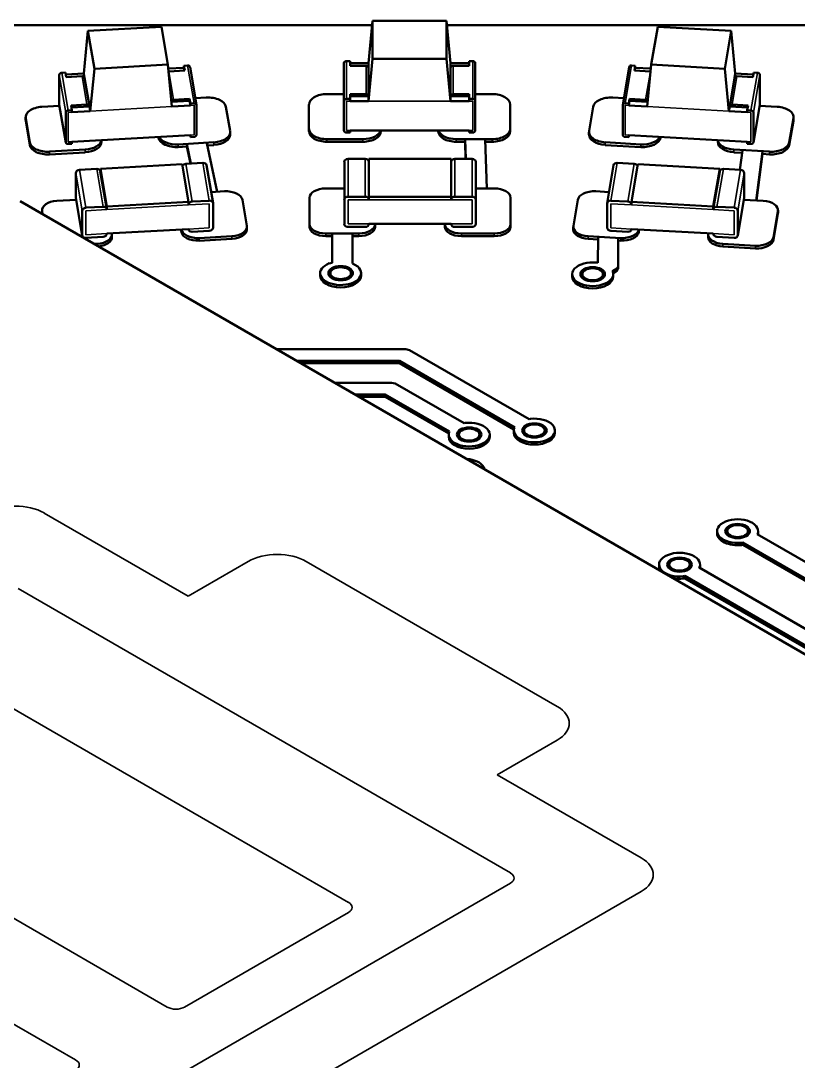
# Model space of a CAD drawing. Header units: inches. Extents: x 9.1 to 24.9, y 4.9 to 17.
# Drawn here: x 16.383 to 17.501, y 12.745 to 14.241 of the extents above; entities that cross this region are included whole.
import ezdxf

# ---------------------------------------------------------------- set-up
doc = ezdxf.new("R2010")
doc.units = ezdxf.units.IN
doc.header["$MEASUREMENT"] = 0
doc.layers.add('Visible (ANSI)', color=7, linetype='Continuous', lineweight=50)
doc.layers.add('Visible Narrow (ANSI)', color=7, linetype='Continuous', lineweight=35)

msp = doc.modelspace()

# ---------------------------------------------------------------- linework, layer by layer
at = {"layer": 'Visible (ANSI)'}
for p, q in [((16.8828, 14.1799), (16.8887, 14.2407)), ((16.8887, 14.2407), (16.8887, 14.1861)), ((16.8887, 14.2407), (16.995, 14.2407)), ((16.995, 14.2407), (16.995, 14.1861)), ((16.995, 14.2407), (17.0009, 14.1799)), ((15.1343, 14.2346), (16.8881, 14.2346)), ((16.4732, 14.165), (16.4791, 14.2261)), ((16.4791, 14.2261), (16.5849, 14.2321)), ((16.4791, 14.2261), (16.4884, 14.1718)), ((16.5849, 14.2321), (16.5942, 14.1778)), ((16.9956, 14.2346), (18.7502, 14.2346)), ((17.2988, 14.2321), (17.2895, 14.1778)), ((17.2988, 14.2321), (17.4045, 14.2261)), ((17.4045, 14.2261), (17.3953, 14.1718)), ((17.4045, 14.2261), (17.4104, 14.165)), ((16.8473, 14.1254), (16.8473, 14.1799)), ((16.8509, 14.1828), (16.8562, 14.1828)), ((16.8562, 14.1828), (16.8562, 14.176)), ((16.8562, 14.1799), (16.8828, 14.1799)), ((16.8828, 14.1254), (16.8887, 14.1861)), ((16.8828, 14.1799), (16.8828, 14.1731)), ((16.8887, 14.1861), (16.995, 14.1861)), ((16.995, 14.1861), (17.0009, 14.1254)), ((17.0009, 14.1799), (17.0009, 14.1731)), ((17.0009, 14.1799), (17.0275, 14.1799)), ((17.0275, 14.1828), (17.0328, 14.1828)), ((17.0275, 14.176), (17.0275, 14.1828)), ((17.0363, 14.1254), (17.0363, 14.1799)), ((16.4415, 14.1661), (16.4468, 14.1664)), ((16.4468, 14.1664), (16.448, 14.1596)), ((16.4473, 14.1635), (16.4732, 14.165)), ((16.4732, 14.165), (16.4743, 14.159)), ((16.4825, 14.1107), (16.4884, 14.1718)), ((16.4884, 14.1718), (16.5942, 14.1778)), ((16.5942, 14.1778), (16.6, 14.1174)), ((16.5947, 14.1719), (16.6172, 14.1732)), ((16.5955, 14.168), (16.6184, 14.1693)), ((16.6172, 14.1761), (16.6225, 14.1764)), ((16.6184, 14.1693), (16.6172, 14.1761)), ((16.6172, 14.1761), (16.6172, 14.1732)), ((16.6172, 14.1732), (16.6179, 14.1692)), ((16.6353, 14.1198), (16.626, 14.1741)), ((16.8562, 14.176), (16.8792, 14.176)), ((16.8828, 14.1322), (16.8828, 14.1731)), ((17.0009, 14.1322), (17.0009, 14.1731)), ((17.0044, 14.176), (17.0275, 14.176)), ((17.2484, 14.1198), (17.2577, 14.1741)), ((17.2611, 14.1764), (17.2664, 14.1761)), ((17.2664, 14.1761), (17.2653, 14.1693)), ((17.2653, 14.1693), (17.2882, 14.168)), ((17.2658, 14.1692), (17.2664, 14.1732)), ((17.2664, 14.1732), (17.2664, 14.1761)), ((17.2664, 14.1732), (17.2889, 14.1719)), ((17.2836, 14.1174), (17.2895, 14.1778)), ((17.2895, 14.1778), (17.3953, 14.1718)), ((17.3953, 14.1718), (17.4012, 14.1107)), ((17.4104, 14.165), (17.4094, 14.159)), ((17.4104, 14.165), (17.4364, 14.1635)), ((17.4357, 14.1596), (17.4369, 14.1664)), ((17.4369, 14.1664), (17.4422, 14.1661)), ((16.438, 14.1205), (16.438, 14.163)), ((16.448, 14.1596), (16.4709, 14.1609)), ((16.4813, 14.1179), (16.4744, 14.1586)), ((17.4024, 14.1179), (17.4093, 14.1586)), ((17.4128, 14.1609), (17.4357, 14.1596)), ((17.4457, 14.1205), (17.4457, 14.163)), ((16.823, 14.1354), (16.8473, 14.1354)), ((16.8792, 14.1351), (16.8562, 14.1351)), ((16.8562, 14.1351), (16.8562, 14.1283)), ((17.0275, 14.1351), (17.0044, 14.1351)), ((17.0275, 14.1283), (17.0275, 14.1351)), ((17.0363, 14.1354), (17.0607, 14.1354)), ((16.4473, 14.0659), (16.438, 14.1201)), ((16.4778, 14.1202), (16.4549, 14.1189)), ((16.5994, 14.1242), (16.6253, 14.1257)), ((16.6253, 14.1286), (16.6024, 14.1273)), ((16.6265, 14.1218), (16.6253, 14.1286)), ((16.6253, 14.1286), (16.6253, 14.1257)), ((16.6253, 14.1257), (16.6265, 14.1189)), ((16.6265, 14.1218), (16.6318, 14.1221)), ((16.6265, 14.1218), (16.6265, 14.1189)), ((16.6336, 14.1296), (16.6494, 14.1305)), ((16.6353, 14.0769), (16.6353, 14.1194)), ((16.7971, 14.0855), (16.7971, 14.1205)), ((16.8473, 14.083), (16.8473, 14.1254)), ((16.8509, 14.1283), (16.8562, 14.1283)), ((16.8562, 14.1322), (16.8828, 14.1322)), ((16.8562, 14.1254), (16.8562, 14.1283)), ((16.8562, 14.1254), (16.8828, 14.1254)), ((16.8828, 14.1322), (16.8828, 14.1254)), ((17.0009, 14.1322), (17.0009, 14.1254)), ((17.0009, 14.1322), (17.0275, 14.1322)), ((17.0009, 14.1254), (17.0275, 14.1254)), ((17.0275, 14.1283), (17.0328, 14.1283)), ((17.0275, 14.1283), (17.0275, 14.1254)), ((17.0363, 14.083), (17.0363, 14.1254)), ((17.0865, 14.1205), (17.0865, 14.0855)), ((17.2342, 14.1305), (17.2501, 14.1296)), ((17.2484, 14.0769), (17.2484, 14.1194)), ((17.2519, 14.1221), (17.2572, 14.1218)), ((17.2583, 14.1286), (17.2572, 14.1218)), ((17.2572, 14.1189), (17.2583, 14.1257)), ((17.2572, 14.1189), (17.2572, 14.1218)), ((17.2583, 14.1286), (17.2583, 14.1257)), ((17.2813, 14.1273), (17.2583, 14.1286)), ((17.2583, 14.1257), (17.2843, 14.1242)), ((17.4288, 14.1189), (17.4058, 14.1202)), ((17.4364, 14.0659), (17.4457, 14.1201)), ((16.4129, 14.117), (16.4383, 14.1185)), ((16.4472, 14.0663), (16.4472, 14.1087)), ((16.4508, 14.1118), (16.4561, 14.1121)), ((16.4549, 14.1189), (16.4561, 14.1121)), ((16.4554, 14.116), (16.4813, 14.1175)), ((16.4561, 14.1092), (16.4561, 14.1121)), ((16.4561, 14.1092), (16.4825, 14.1107)), ((16.4813, 14.1175), (16.4825, 14.1107)), ((16.6, 14.1174), (16.6265, 14.1189)), ((16.6777, 14.1171), (16.6836, 14.0823)), ((17.2001, 14.0823), (17.206, 14.1171)), ((17.2572, 14.1189), (17.2836, 14.1174)), ((17.4023, 14.1175), (17.4012, 14.1107)), ((17.4012, 14.1107), (17.4276, 14.1092)), ((17.4023, 14.1175), (17.4283, 14.116)), ((17.4276, 14.1121), (17.4288, 14.1189)), ((17.4276, 14.1121), (17.4329, 14.1118)), ((17.4276, 14.1121), (17.4276, 14.1092)), ((17.4364, 14.0663), (17.4364, 14.1087)), ((17.4454, 14.1185), (17.4708, 14.117)), ((16.3896, 14.1022), (16.3896, 14.0983)), ((16.3956, 14.0659), (16.3897, 14.1007)), ((16.3956, 14.0621), (16.3897, 14.0969)), ((17.494, 14.1007), (17.488, 14.0659)), ((17.494, 14.0969), (17.488, 14.0621)), ((17.4941, 14.1022), (17.4941, 14.0983)), ((16.4561, 14.0668), (16.6265, 14.0764)), ((16.6265, 14.0736), (16.626, 14.0764)), ((16.6265, 14.0764), (16.6265, 14.0736)), ((16.6837, 14.0808), (16.6837, 14.077)), ((16.7971, 14.0817), (16.7971, 14.0855)), ((16.8509, 14.0801), (16.8562, 14.0801)), ((16.8562, 14.083), (17.0275, 14.083)), ((16.8562, 14.0801), (16.8562, 14.083)), ((16.9005, 14.0817), (16.9005, 14.083)), ((16.9832, 14.0817), (16.9832, 14.083)), ((17.0275, 14.083), (17.0275, 14.0801)), ((17.0275, 14.0801), (17.0328, 14.0801)), ((17.0865, 14.0817), (17.0865, 14.0855)), ((17.1999, 14.0808), (17.1999, 14.077)), ((17.2572, 14.0764), (17.4276, 14.0668)), ((17.2572, 14.0736), (17.2572, 14.0764)), ((17.2577, 14.0764), (17.2572, 14.0736)), ((16.4508, 14.0636), (16.4561, 14.0639)), ((16.4561, 14.0639), (16.4561, 14.0668)), ((16.4986, 14.0692), (16.4986, 14.0665)), ((16.5808, 14.0726), (16.5805, 14.0738)), ((16.6604, 14.066), (16.609, 14.0631)), ((16.6215, 14.0599), (16.609, 14.0592)), ((16.6274, 14.0355), (16.6215, 14.0633)), ((16.6267, 14.0354), (16.6215, 14.0599)), ((16.6265, 14.0736), (16.6318, 14.0739)), ((16.6504, 14.0649), (16.665, 13.995)), ((16.6604, 14.0621), (16.6511, 14.0616)), ((16.8747, 14.0706), (16.823, 14.0706)), ((16.8747, 14.0668), (16.823, 14.0668)), ((17.0607, 14.0706), (17.009, 14.0706)), ((17.0216, 14.0668), (17.009, 14.0668)), ((17.0226, 14.0424), (17.0216, 14.0701)), ((17.0225, 14.0424), (17.0216, 14.0668)), ((17.0505, 14.0701), (17.0532, 13.9997)), ((17.0607, 14.0668), (17.0507, 14.0668)), ((17.2747, 14.0631), (17.2232, 14.066)), ((17.2747, 14.0592), (17.2232, 14.0621)), ((17.2519, 14.0739), (17.2572, 14.0736)), ((17.3031, 14.0738), (17.3029, 14.0726)), ((17.3851, 14.0692), (17.3851, 14.0665)), ((17.4276, 14.0668), (17.4276, 14.0639)), ((17.4276, 14.0639), (17.4329, 14.0636)), ((16.4753, 14.0555), (16.4239, 14.0526)), ((16.4753, 14.0516), (16.4239, 14.0487)), ((17.4598, 14.0526), (17.4084, 14.0555)), ((17.4204, 14.0509), (17.4084, 14.0516)), ((17.4171, 14.0264), (17.4209, 14.0543)), ((17.4497, 14.0526), (17.4403, 13.9825)), ((17.4497, 14.0493), (17.4407, 13.9824)), ((17.4598, 14.0487), (17.4497, 14.0493)), ((16.4971, 14.028), (16.6146, 14.0347)), ((16.6239, 13.9804), (16.6146, 14.0347)), ((16.6199, 14.035), (16.6446, 14.0364)), ((16.6591, 13.9787), (16.6498, 14.033)), ((16.848, 13.9835), (16.848, 14.038)), ((16.8533, 14.0424), (16.8781, 14.0424)), ((16.8834, 13.9878), (16.8834, 14.0424)), ((16.8834, 14.0424), (17.0016, 14.0424)), ((17.0016, 13.9878), (17.0016, 14.0424)), ((17.0069, 14.0424), (17.0317, 14.0424)), ((17.037, 13.9835), (17.037, 14.038)), ((17.2259, 13.9787), (17.2352, 14.033)), ((17.2404, 14.0364), (17.2651, 14.035)), ((17.2611, 13.9804), (17.2704, 14.0347)), ((17.2704, 14.0347), (17.3879, 14.028)), ((16.4618, 13.987), (16.4618, 14.0217)), ((16.4671, 14.0263), (16.4918, 14.0277)), ((16.5063, 13.97), (16.497, 14.0243)), ((16.5063, 13.9738), (16.4971, 14.028)), ((16.4971, 14.024), (16.4971, 14.028)), ((17.3787, 13.9738), (17.3879, 14.028)), ((17.3787, 13.97), (17.388, 14.0243)), ((17.3879, 14.024), (17.3879, 14.028)), ((17.3932, 14.0277), (17.4179, 14.0263)), ((17.4232, 13.987), (17.4232, 14.0217)), ((16.8214, 13.9997), (16.848, 13.9997)), ((17.037, 13.9997), (17.0636, 13.9997)), ((16.4711, 13.9321), (16.4618, 13.9864)), ((16.6564, 13.9945), (16.6754, 13.9956)), ((16.7978, 13.9486), (16.7978, 13.9861)), ((16.8533, 13.9878), (16.8781, 13.9878)), ((16.8834, 13.9878), (17.0016, 13.9878)), ((16.8834, 13.9835), (16.8834, 13.9878)), ((17.0016, 13.9835), (17.0016, 13.9878)), ((17.0069, 13.9878), (17.0317, 13.9878)), ((17.0872, 13.9861), (17.0872, 13.9486)), ((17.2096, 13.9956), (17.2286, 13.9945)), ((17.4139, 13.9321), (17.4231, 13.9864)), ((18.0519, 13.0173), (16.3816, 13.9816)), ((16.4345, 13.9819), (16.4623, 13.9835)), ((16.4763, 13.9721), (16.501, 13.9735)), ((16.5063, 13.9738), (16.6239, 13.9804)), ((16.5063, 13.9694), (16.5063, 13.9738)), ((16.6239, 13.9761), (16.6239, 13.9804)), ((16.6292, 13.9807), (16.6538, 13.9821)), ((16.6591, 13.9434), (16.6591, 13.9781)), ((16.7013, 13.9834), (16.7076, 13.946)), ((16.848, 13.9487), (16.848, 13.9835)), ((17.037, 13.9487), (17.037, 13.9835)), ((17.1774, 13.946), (17.1837, 13.9834)), ((17.2259, 13.9434), (17.2259, 13.9781)), ((17.2312, 13.9821), (17.2558, 13.9807)), ((17.2611, 13.9804), (17.3787, 13.9738)), ((17.2611, 13.9761), (17.2611, 13.9804)), ((17.3787, 13.9694), (17.3787, 13.9738)), ((17.384, 13.9735), (17.4086, 13.9721)), ((17.4226, 13.9835), (17.4505, 13.9819)), ((16.4132, 13.9683), (16.4132, 13.9645)), ((16.414, 13.963), (16.4133, 13.967)), ((16.4711, 13.9327), (16.4711, 13.9674)), ((17.4139, 13.9327), (17.4139, 13.9674)), ((17.4717, 13.967), (17.4653, 13.9297)), ((17.4717, 13.9631), (17.4653, 13.9258)), ((17.4718, 13.9683), (17.4718, 13.9645)), ((16.5063, 13.9347), (16.6239, 13.9414)), ((16.6136, 13.9368), (16.6129, 13.9408)), ((16.6136, 13.9407), (16.6136, 13.9408)), ((16.6239, 13.9408), (16.6238, 13.9414)), ((16.7077, 13.9447), (16.7077, 13.9408)), ((16.7978, 13.9447), (16.7978, 13.9486)), ((16.8533, 13.9444), (16.8781, 13.9444)), ((16.8834, 13.9487), (17.0016, 13.9487)), ((16.8923, 13.9487), (16.8923, 13.9486)), ((16.8923, 13.9447), (16.8923, 13.9486)), ((16.9927, 13.9486), (16.9927, 13.9487)), ((16.9927, 13.9447), (16.9927, 13.9486)), ((17.0069, 13.9444), (17.0317, 13.9444)), ((17.0872, 13.9447), (17.0872, 13.9486)), ((17.1772, 13.9447), (17.1772, 13.9408)), ((17.2611, 13.9414), (17.3787, 13.9347)), ((17.2611, 13.9408), (17.2612, 13.9414)), ((17.2714, 13.9408), (17.2714, 13.9407)), ((17.2721, 13.9408), (17.2714, 13.9368)), ((16.4763, 13.9287), (16.501, 13.9301)), ((16.5137, 13.9351), (16.5137, 13.935)), ((16.5138, 13.9337), (16.5138, 13.9298)), ((16.6292, 13.9373), (16.6538, 13.9387)), ((16.6864, 13.9311), (16.6394, 13.9284)), ((16.6864, 13.9273), (16.6394, 13.9246)), ((16.8687, 13.935), (16.8214, 13.935)), ((16.8304, 13.9311), (16.8214, 13.9311)), ((16.8303, 13.893), (16.8304, 13.9345)), ((16.8597, 13.9345), (16.8598, 13.8917)), ((16.8687, 13.9311), (16.8597, 13.9311)), ((17.0636, 13.935), (17.0163, 13.935)), ((17.0636, 13.9311), (17.0163, 13.9311)), ((17.2456, 13.9284), (17.1986, 13.9311)), ((17.2129, 13.9264), (17.1986, 13.9273)), ((17.2128, 13.8928), (17.2129, 13.9298)), ((17.2312, 13.9387), (17.2558, 13.9373)), ((17.242, 13.9282), (17.242, 13.8876)), ((17.2456, 13.9246), (17.242, 13.9248)), ((17.3712, 13.9337), (17.3712, 13.9298)), ((17.3713, 13.935), (17.3713, 13.9351)), ((17.384, 13.9301), (17.4086, 13.9287)), ((16.4925, 13.9201), (16.4886, 13.9199)), ((17.4395, 13.9174), (17.3925, 13.9201)), ((17.4395, 13.9136), (17.3925, 13.9162)), ((16.8263, 13.892), (16.8303, 13.893)), ((16.8598, 13.8917), (16.8673, 13.8873)), ((17.2109, 13.8931), (17.2128, 13.8928)), ((17.2398, 13.8846), (17.2334, 13.8806)), ((17.2334, 13.8806), (17.2341, 13.8797)), ((17.2398, 13.8812), (17.2346, 13.878)), ((17.242, 13.8876), (17.2398, 13.8846)), ((17.2398, 13.8812), (17.2398, 13.8846)), ((17.242, 13.8843), (17.2398, 13.8812)), ((17.242, 13.8843), (17.242, 13.8876)), ((16.8132, 13.8779), (16.8132, 13.8745)), ((16.8723, 13.8779), (16.8723, 13.8745)), ((17.1756, 13.8764), (17.1756, 13.873)), ((17.2347, 13.8764), (17.2347, 13.873)), ((16.7505, 13.7687), (16.9364, 13.7687)), ((16.9364, 13.7687), (16.9417, 13.7674)), ((16.9417, 13.7674), (17.114, 13.6681)), ((16.9274, 13.7518), (16.7798, 13.7518)), ((16.9274, 13.7484), (16.7856, 13.7484)), ((17.0931, 13.6561), (16.9274, 13.7518)), ((16.9274, 13.7484), (16.9274, 13.7518)), ((17.092, 13.6534), (16.9274, 13.7484)), ((16.834, 13.7204), (16.9158, 13.7204)), ((16.9158, 13.7204), (16.9211, 13.7192)), ((16.9211, 13.7192), (17.0202, 13.6622)), ((16.9068, 13.7036), (16.8633, 13.7036)), ((16.9993, 13.6501), (16.9068, 13.7036)), ((16.9068, 13.7002), (16.9068, 13.7036)), ((16.9068, 13.7002), (16.8691, 13.7002)), ((16.9982, 13.6474), (16.9068, 13.7002)), ((17.0202, 13.6622), (17.0218, 13.6626)), ((17.0924, 13.6551), (17.0931, 13.6561)), ((17.114, 13.6681), (17.1156, 13.6685)), ((16.9981, 13.6459), (16.9981, 13.6425)), ((16.9986, 13.6492), (16.9993, 13.6501)), ((17.0571, 13.6459), (17.0571, 13.6425)), ((17.0919, 13.6518), (17.0919, 13.6484)), ((17.1509, 13.6518), (17.1509, 13.6484)), ((17.3842, 13.5071), (17.3842, 13.5038)), ((17.4432, 13.5071), (17.4432, 13.5038)), ((17.4211, 13.4908), (17.4195, 13.4904)), ((17.7396, 13.3072), (17.4211, 13.4908)), ((17.4211, 13.4874), (17.4211, 13.4908)), ((17.4427, 13.5038), (17.442, 13.5029)), ((17.442, 13.5029), (17.7539, 13.3228)), ((17.4427, 13.5025), (17.4427, 13.5038)), ((17.4195, 13.4871), (17.4195, 13.4904)), ((17.4211, 13.4874), (17.4195, 13.4871)), ((17.7396, 13.3038), (17.4211, 13.4874)), ((17.3007, 13.4589), (17.3007, 13.4556)), ((17.3591, 13.4556), (17.3585, 13.4547)), ((17.3585, 13.4547), (17.6808, 13.2686)), ((17.3591, 13.4543), (17.3591, 13.4556)), ((17.3597, 13.4589), (17.3597, 13.4556)), ((17.3376, 13.4426), (17.3359, 13.4422)), ((17.3359, 13.4388), (17.3359, 13.4422)), ((17.3376, 13.4392), (17.3359, 13.4388)), ((17.6665, 13.2529), (17.3376, 13.4426)), ((17.3376, 13.4392), (17.3376, 13.4426)), ((17.6665, 13.2496), (17.3376, 13.4392))]:
    msp.add_line(p, q, dxfattribs=at)
for centre, major_axis, ratio, start_param, end_param in [((16.8509, 14.1799), (-0.00354, 0), 0.816497, 4.712389, 6.283185), ((17.0328, 14.1799), (0.00354, 0), 0.816497, 0, 1.570796), ((16.4415, 14.1632), (-0.00349, -0.0006), 0.812565, 4.57465, 6.145446), ((16.5955, 14.1651), (0.00349, 0.0006), 0.812565, 1.433057, 1.529862), ((16.6225, 14.1735), (0.00349, 0.0006), 0.812565, 0, 1.433057), ((16.8792, 14.1731), (0.00354, 0), 0.816497, 0, 1.570796), ((17.0044, 14.1731), (-0.00354, 0), 0.816497, 4.712389, 6.283185), ((17.2611, 14.1735), (-0.00349, 0.0006), 0.812565, 4.850128, 6.283185), ((17.2882, 14.1651), (0.00349, -0.0006), 0.812565, 1.611731, 1.708536), ((17.4422, 14.1632), (0.00349, -0.0006), 0.812565, 0.137739, 1.708536), ((16.4709, 14.158), (0.00349, 0.0006), 0.812565, 0, 1.433057), ((17.4128, 14.158), (-0.00349, 0.0006), 0.812565, 4.850128, 6.283185), ((16.823, 14.1205), (-0.0258, 0), 0.57735, 4.712382, 6.283193), ((16.8792, 14.1322), (0.00354, 0), 0.816497, 0, 1.570796), ((17.0044, 14.1322), (-0.00354, 0), 0.816497, 4.712389, 6.283185), ((17.0607, 14.1205), (0.0258, 0), 0.57735, 6.283178, 7.853989), ((16.4415, 14.1207), (-0.00349, -0.0006), 0.812565, 6.145446, 6.283185), ((16.4778, 14.1173), (0.00349, 0.0006), 0.812565, 6.145446, 7.716242), ((16.6024, 14.1244), (0.00349, 0.0006), 0.812565, 1.433057, 2.541619), ((16.6318, 14.1192), (0.00349, 0.0006), 0.812565, 6.145446, 7.716242), ((16.652, 14.1156), (0.0258, 0), 0.57735, 0.098159, 1.668984), ((16.8509, 14.1254), (-0.00354, 0), 0.816497, 4.712389, 6.283185), ((17.0328, 14.1254), (0.00354, 0), 0.816497, 0, 1.570796), ((17.2317, 14.1156), (-0.0258, 0), 0.57735, 4.614201, 6.185026), ((17.2519, 14.1192), (-0.00349, 0.0006), 0.812565, 4.850128, 6.420925), ((17.2813, 14.1244), (0.00349, -0.0006), 0.812565, 0.599973, 1.708536), ((17.4058, 14.1173), (-0.00349, 0.0006), 0.812565, 4.850128, 6.420925), ((17.4422, 14.1207), (0.00349, -0.0006), 0.812565, 0, 0.137739), ((16.4154, 14.1022), (-0.0258, 0), 0.57735, 4.81055, 6.38137), ((16.4508, 14.1089), (-0.00349, -0.0006), 0.812565, 4.57465, 6.145446), ((17.4329, 14.1089), (0.00349, -0.0006), 0.812565, 0.137739, 1.708536), ((17.4683, 14.1022), (0.0258, 0), 0.57735, 6.185001, 7.75582), ((16.4154, 14.0983), (-0.0258, 0), 0.57735, 0, 0.098184), ((17.4683, 14.0983), (0.0258, 0), 0.57735, 6.185001, 6.283185), ((16.6318, 14.0767), (0.00349, 0.0006), 0.812565, 4.57465, 6.145446), ((16.6579, 14.0808), (0.0258, 0), 0.57735, 4.81055, 6.38137), ((16.6579, 14.077), (0.0258, 0), 0.57735, 4.81055, 6.283185), ((16.823, 14.0855), (-0.0258, 0), 0.57735, 6.283178, 7.853989), ((16.823, 14.0817), (-0.0258, 0), 0.57735, 6.283178, 7.853989), ((16.8509, 14.083), (-0.00354, 0), 0.816497, 0, 1.570796), ((16.8747, 14.0855), (0.0258, 0), 0.57735, 4.712382, 6.110057), ((16.8747, 14.0817), (0.0258, 0), 0.57735, 4.712382, 6.283193), ((17.009, 14.0817), (-0.0258, 0), 0.57735, 6.283178, 7.853989), ((17.009, 14.0855), (-0.0258, 0), 0.57735, 0.173128, 1.570804), ((17.0328, 14.083), (0.00354, 0), 0.816497, 4.712389, 6.283185), ((17.0607, 14.0855), (0.0258, 0), 0.57735, 4.712382, 6.283193), ((17.0607, 14.0817), (0.0258, 0), 0.57735, 4.712382, 6.283193), ((17.2258, 14.0808), (-0.0258, 0), 0.57735, 6.185001, 7.75582), ((17.2258, 14.077), (-0.0258, 0), 0.57735, 0, 1.472635), ((17.2519, 14.0767), (-0.00349, 0.0006), 0.812565, 0.137739, 1.708536), ((16.4213, 14.0674), (-0.0258, 0), 0.57735, 0.098159, 1.668984), ((16.4213, 14.0635), (-0.0258, 0), 0.57735, 0.098159, 1.668984), ((16.4508, 14.0665), (-0.00349, -0.0006), 0.812565, 6.145446, 7.716242), ((16.4728, 14.0703), (0.0258, 0), 0.57735, 4.81055, 6.205863), ((16.4728, 14.0665), (0.0258, 0), 0.57735, 4.81055, 6.283185), ((16.6065, 14.0741), (-0.0258, 0), 0.57735, 0.098159, 1.668984), ((16.6065, 14.0779), (-0.0258, 0), 0.57735, 0.273666, 1.668984), ((17.2772, 14.0779), (0.0258, 0), 0.57735, 4.614201, 6.009519), ((17.2772, 14.0741), (0.0258, 0), 0.57735, 4.614201, 6.185026), ((17.4109, 14.0703), (-0.0258, 0), 0.57735, 0.077322, 1.472635), ((17.4109, 14.0665), (-0.0258, 0), 0.57735, 0, 1.472635), ((17.4329, 14.0665), (0.00349, -0.0006), 0.812565, 4.850128, 6.420925), ((17.4623, 14.0674), (0.0258, 0), 0.57735, 4.614201, 6.185026), ((17.4623, 14.0635), (0.0258, 0), 0.57735, 4.614201, 6.185026), ((16.6199, 14.0307), (0.00524, 0.00089), 0.812565, 1.433057, 2.592933), ((16.6446, 14.0321), (0.00524, 0.00089), 0.812565, 0, 1.433057), ((16.8533, 14.038), (-0.00531, 0), 0.816497, 4.712389, 6.283185), ((16.8781, 14.038), (0.00531, 0), 0.816497, 0, 1.570796), ((17.0069, 14.038), (-0.00531, 0), 0.816497, 4.712389, 6.283185), ((17.0317, 14.038), (0.00531, 0), 0.816497, 0, 1.570796), ((17.2404, 14.0321), (-0.00524, 0.00089), 0.812565, 4.850128, 6.283185), ((17.2651, 14.0307), (-0.00524, 0.00089), 0.812565, 3.690252, 4.850128), ((16.4671, 14.022), (-0.00524, -0.00089), 0.812565, 4.57465, 6.145446), ((16.4918, 14.0234), (0.00524, 0.00089), 0.812565, 0, 1.433057), ((17.3932, 14.0234), (-0.00524, 0.00089), 0.812565, 4.850128, 6.283185), ((17.4179, 14.022), (0.00524, -0.00089), 0.812565, 0.137739, 1.708536), ((16.8214, 13.9861), (-0.0236, 0), 0.57735, 4.712395, 6.283179), ((17.0636, 13.9861), (0.0236, 0), 0.57735, 0.000006, 1.57079), ((16.4671, 13.9873), (-0.00524, -0.00089), 0.812565, 6.145446, 6.283185), ((16.6778, 13.982), (0.0236, 0), 0.57735, 0.098172, 1.668971), ((16.8533, 13.9835), (-0.00531, 0), 0.816497, 4.712389, 6.283185), ((16.8781, 13.9835), (0.00531, 0), 0.816497, 0, 1.570796), ((17.0069, 13.9835), (-0.00531, 0), 0.816497, 4.712389, 6.283185), ((17.0317, 13.9835), (0.00531, 0), 0.816497, 0, 1.570796), ((17.2072, 13.982), (-0.0236, 0), 0.57735, 4.614214, 6.185013), ((17.4179, 13.9873), (0.00524, -0.00089), 0.812565, 0, 0.137739), ((16.4368, 13.9683), (-0.0236, 0), 0.57735, 4.810574, 6.381354), ((16.4763, 13.9677), (-0.00524, -0.00089), 0.812565, 4.57465, 6.145446), ((16.501, 13.9691), (0.00524, 0.00089), 0.812565, 6.145446, 7.716242), ((16.6292, 13.9764), (-0.00524, -0.00089), 0.812565, 4.57465, 6.145446), ((16.6538, 13.9778), (0.00524, 0.00089), 0.812565, 6.145446, 7.716242), ((17.2312, 13.9778), (-0.00524, 0.00089), 0.812565, 4.850128, 6.420925), ((17.2558, 13.9764), (0.00524, -0.00089), 0.812565, 0.137739, 1.708536), ((17.384, 13.9691), (-0.00524, 0.00089), 0.812565, 4.850128, 6.420925), ((17.4086, 13.9677), (0.00524, -0.00089), 0.812565, 0.137739, 1.708536), ((17.4482, 13.9683), (0.0236, 0), 0.57735, 6.185017, 7.755797), ((16.4368, 13.9645), (-0.0236, 0), 0.57735, 0, 0.07968), ((17.4482, 13.9645), (0.0236, 0), 0.57735, 6.185017, 6.283185), ((16.6371, 13.942), (-0.0236, 0), 0.57735, 0.098172, 1.668971), ((16.6292, 13.9417), (-0.00524, -0.00089), 0.812565, 6.145446, 7.716242), ((16.6538, 13.9431), (0.00524, 0.00089), 0.812565, 4.57465, 6.145446), ((16.6841, 13.9447), (0.0236, 0), 0.57735, 4.810574, 6.381354), ((16.6841, 13.9408), (0.0236, 0), 0.57735, 4.810574, 6.283185), ((16.8214, 13.9486), (-0.0236, 0), 0.57735, 0.000006, 1.57079), ((16.8214, 13.9447), (-0.0236, 0), 0.57735, 0.000006, 1.57079), ((16.8533, 13.9487), (-0.00531, 0), 0.816497, 0, 1.570796), ((16.8687, 13.9486), (0.0236, 0), 0.57735, 4.712395, 6.283179), ((16.8687, 13.9447), (0.0236, 0), 0.57735, 4.712395, 6.283179), ((16.8781, 13.9487), (0.00531, 0), 0.816497, 4.712389, 6.283185), ((17.0163, 13.9486), (-0.0236, 0), 0.57735, 0.000006, 1.57079), ((17.0163, 13.9447), (-0.0236, 0), 0.57735, 0.000006, 1.57079), ((17.0069, 13.9487), (-0.00531, 0), 0.816497, 0, 1.570796), ((17.0317, 13.9487), (0.00531, 0), 0.816497, 4.712389, 6.283185), ((17.0636, 13.9486), (0.0236, 0), 0.57735, 4.712395, 6.283179), ((17.0636, 13.9447), (0.0236, 0), 0.57735, 4.712395, 6.283179), ((17.2009, 13.9447), (-0.0236, 0), 0.57735, 6.185017, 7.755797), ((17.2009, 13.9408), (-0.0236, 0), 0.57735, 0, 1.472612), ((17.2312, 13.9431), (-0.00524, 0.00089), 0.812565, 0.137739, 1.708536), ((17.2479, 13.942), (0.0236, 0), 0.57735, 4.614214, 6.185013), ((17.2558, 13.9417), (0.00524, -0.00089), 0.812565, 4.850128, 6.420925), ((16.4763, 13.933), (-0.00524, -0.00089), 0.812565, 6.145446, 7.716242), ((16.4902, 13.9337), (0.0236, 0), 0.57735, 4.810574, 6.381354), ((16.4902, 13.9298), (0.0236, 0), 0.57735, 4.900283, 6.283185), ((16.501, 13.9344), (0.00524, 0.00089), 0.812565, 4.57465, 6.145446), ((16.6371, 13.9382), (-0.0236, 0), 0.57735, 0.098172, 1.668971), ((17.2479, 13.9382), (0.0236, 0), 0.57735, 4.614214, 6.185013), ((17.3948, 13.9337), (-0.0236, 0), 0.57735, 6.185017, 7.755797), ((17.3948, 13.9298), (-0.0236, 0), 0.57735, 0, 1.472612), ((17.384, 13.9344), (-0.00524, 0.00089), 0.812565, 0.137739, 1.708536), ((17.4086, 13.933), (0.00524, -0.00089), 0.812565, 4.850128, 6.420925), ((17.4418, 13.931), (0.0236, 0), 0.57735, 4.614214, 6.185013), ((17.4418, 13.9271), (0.0236, 0), 0.57735, 4.614214, 6.185013), ((16.8427, 13.8779), (0.0295, 0), 0.57735, 2.159843, 6.872232), ((17.2052, 13.8764), (0.0295, 0), 0.57735, 1.374449, 6.479532), ((16.8427, 13.8745), (0.0295, 0), 0.57735, 3.141593, 6.283185), ((17.2052, 13.873), (0.0295, 0), 0.57735, 3.141593, 6.283185), ((17.0276, 13.6459), (0.0295, 0), 0.57735, 2.945246, 8.050329), ((17.1214, 13.6518), (0.0295, 0), 0.57735, 2.945246, 8.050329), ((17.0276, 13.6425), (0.0295, 0), 0.57735, 3.141593, 6.283185), ((17.1214, 13.6484), (0.0295, 0), 0.57735, 3.141593, 6.283185), ((17.0204, 13.594), (0.0295, 0), 0.57735, 0.115449, 1.455347), ((17.4137, 13.5071), (-0.0295, 0), 0.57735, 2.945246, 8.050328), ((17.4137, 13.5038), (-0.0295, 0), 0.57735, 0, 1.767143), ((17.4137, 13.5038), (0.0295, 0), 0.57735, 6.192286, 6.283185), ((17.3302, 13.4589), (-0.0295, 0), 0.57735, 2.945246, 8.050328), ((17.3302, 13.4556), (-0.0295, 0), 0.57735, 0, 0.322523), ((17.3302, 13.4556), (0.0295, 0), 0.57735, 6.192286, 6.283185), ((17.3302, 13.4556), (-0.0295, 0), 0.57735, 1.248274, 1.767143)]:
    msp.add_ellipse(centre, major_axis=major_axis, ratio=ratio, start_param=start_param, end_param=end_param, dxfattribs=at)
for centre, major_axis in [((16.8427, 13.8779), (0.0177, 0)), ((16.8427, 13.8779), (-0.0162, 0)), ((16.8427, 13.8779), (-0.0148, 0)), ((17.2052, 13.8764), (0.0177, 0)), ((17.2052, 13.8764), (-0.0162, 0)), ((17.2052, 13.8764), (-0.0148, 0)), ((17.0276, 13.6459), (0.0177, 0)), ((17.1214, 13.6518), (0.0177, 0)), ((17.1214, 13.6518), (-0.0162, 0)), ((17.1214, 13.6518), (-0.0148, 0)), ((17.0276, 13.6459), (-0.0162, 0)), ((17.0276, 13.6459), (-0.0148, 0)), ((17.4137, 13.5071), (0.0177, 0)), ((17.4137, 13.5071), (-0.0162, 0)), ((17.4137, 13.5071), (-0.0148, 0)), ((17.3302, 13.4589), (0.0177, 0)), ((17.3302, 13.4589), (-0.0162, 0)), ((17.3302, 13.4589), (-0.0148, 0))]:
    msp.add_ellipse(centre, major_axis=major_axis, ratio=0.57735, dxfattribs=at)
at = {"layer": 'Visible Narrow (ANSI)'}
for p, q in [((16.8509, 14.1283), (16.8509, 14.1828)), ((17.0328, 14.1283), (17.0328, 14.1828)), ((16.4508, 14.1118), (16.4415, 14.1661)), ((16.6024, 14.1273), (16.5955, 14.168)), ((16.6318, 14.1221), (16.6225, 14.1764)), ((16.8792, 14.1351), (16.8792, 14.176)), ((17.0044, 14.1351), (17.0044, 14.176)), ((17.2519, 14.1221), (17.2611, 14.1764)), ((17.2813, 14.1273), (17.2882, 14.168)), ((17.4329, 14.1118), (17.4422, 14.1661)), ((16.4472, 14.1087), (16.438, 14.163)), ((16.4778, 14.1202), (16.4709, 14.1609)), ((17.4058, 14.1202), (17.4128, 14.1609)), ((17.4364, 14.1087), (17.4457, 14.163)), ((16.4472, 14.0663), (16.438, 14.1205)), ((16.6265, 14.1189), (16.6318, 14.1192)), ((16.6318, 14.0767), (16.6318, 14.1192)), ((16.8509, 14.1254), (16.8562, 14.1254)), ((16.8509, 14.083), (16.8509, 14.1254)), ((17.0009, 14.1254), (16.8828, 14.1254)), ((17.0275, 14.1254), (17.0328, 14.1254)), ((17.0328, 14.083), (17.0328, 14.1254)), ((17.2519, 14.1192), (17.2572, 14.1189)), ((17.2519, 14.0767), (17.2519, 14.1192)), ((17.4364, 14.0663), (17.4457, 14.1205)), ((16.4508, 14.1089), (16.4561, 14.1092)), ((16.4508, 14.0665), (16.4508, 14.1089)), ((16.6, 14.1174), (16.4825, 14.1107)), ((17.4012, 14.1107), (17.2836, 14.1174)), ((17.4276, 14.1092), (17.4329, 14.1089)), ((17.4329, 14.0665), (17.4329, 14.1089)), ((16.3897, 14.0969), (16.3897, 14.1007)), ((17.494, 14.0969), (17.494, 14.1007)), ((16.6265, 14.0764), (16.6318, 14.0767)), ((16.8509, 14.083), (16.8562, 14.083)), ((17.0275, 14.083), (17.0328, 14.083)), ((17.2519, 14.0767), (17.2572, 14.0764)), ((16.3956, 14.0621), (16.3956, 14.0659)), ((16.4508, 14.0665), (16.4561, 14.0668)), ((16.5808, 14.0726), (16.5808, 14.0738)), ((16.609, 14.0592), (16.609, 14.0631)), ((16.6604, 14.0621), (16.6604, 14.066)), ((16.823, 14.0668), (16.823, 14.0706)), ((16.8747, 14.0668), (16.8747, 14.0706)), ((17.009, 14.0668), (17.009, 14.0706)), ((17.0607, 14.0668), (17.0607, 14.0706)), ((17.2232, 14.0621), (17.2232, 14.066)), ((17.2747, 14.0592), (17.2747, 14.0631)), ((17.3029, 14.0726), (17.3029, 14.0738)), ((17.4276, 14.0668), (17.4329, 14.0665)), ((17.488, 14.0621), (17.488, 14.0659)), ((16.4239, 14.0487), (16.4239, 14.0526)), ((16.4753, 14.0516), (16.4753, 14.0555)), ((17.4084, 14.0516), (17.4084, 14.0555)), ((17.4598, 14.0487), (17.4598, 14.0526)), ((16.6292, 13.9807), (16.6199, 14.035)), ((16.6538, 13.9821), (16.6446, 14.0364)), ((16.8533, 13.9878), (16.8533, 14.0424)), ((16.8781, 13.9878), (16.8781, 14.0424)), ((17.0069, 13.9878), (17.0069, 14.0424)), ((17.0317, 13.9878), (17.0317, 14.0424)), ((17.2312, 13.9821), (17.2404, 14.0364)), ((17.2558, 13.9807), (17.2651, 14.035)), ((16.4711, 13.9674), (16.4618, 14.0217)), ((16.4763, 13.9721), (16.4671, 14.0263)), ((16.501, 13.9735), (16.4918, 14.0277)), ((17.384, 13.9735), (17.3932, 14.0277)), ((17.4086, 13.9721), (17.4179, 14.0263)), ((17.4139, 13.9674), (17.4232, 14.0217)), ((16.4711, 13.9327), (16.4618, 13.987)), ((17.4139, 13.9327), (17.4232, 13.987)), ((16.4763, 13.9677), (16.5063, 13.9694)), ((16.5063, 13.9694), (16.6239, 13.9761)), ((16.6239, 13.9761), (16.6538, 13.9778)), ((16.6538, 13.9431), (16.6538, 13.9778)), ((16.8533, 13.9487), (16.8533, 13.9835)), ((16.8533, 13.9835), (16.8834, 13.9835)), ((16.8834, 13.9835), (17.0016, 13.9835)), ((17.0016, 13.9835), (17.0317, 13.9835)), ((17.0317, 13.9487), (17.0317, 13.9835)), ((17.2312, 13.9431), (17.2312, 13.9778)), ((17.2312, 13.9778), (17.2611, 13.9761)), ((17.2611, 13.9761), (17.3787, 13.9694)), ((17.3787, 13.9694), (17.4086, 13.9677)), ((16.4133, 13.9634), (16.4133, 13.967)), ((16.4763, 13.933), (16.4763, 13.9677)), ((17.4086, 13.933), (17.4086, 13.9677)), ((17.4717, 13.9631), (17.4717, 13.967)), ((16.6136, 13.9368), (16.6136, 13.9407)), ((16.6239, 13.9414), (16.6538, 13.9431)), ((16.8533, 13.9487), (16.8834, 13.9487)), ((17.0016, 13.9487), (17.0317, 13.9487)), ((17.2312, 13.9431), (17.2611, 13.9414)), ((17.2714, 13.9368), (17.2714, 13.9407)), ((16.4763, 13.933), (16.5063, 13.9347)), ((16.6394, 13.9246), (16.6394, 13.9284)), ((16.6864, 13.9273), (16.6864, 13.9311)), ((16.8214, 13.9311), (16.8214, 13.935)), ((16.8687, 13.9311), (16.8687, 13.935)), ((17.0163, 13.9311), (17.0163, 13.935)), ((17.0636, 13.9311), (17.0636, 13.935)), ((17.1986, 13.9273), (17.1986, 13.9311)), ((17.2456, 13.9246), (17.2456, 13.9284)), ((17.3787, 13.9347), (17.4086, 13.933)), ((17.4653, 13.9258), (17.4653, 13.9297)), ((16.4925, 13.9176), (16.4925, 13.9201)), ((17.3925, 13.9162), (17.3925, 13.9201)), ((17.4395, 13.9136), (17.4395, 13.9174)), ((16.6233, 13.4135), (16.4162, 13.5331)), ((16.7097, 13.4634), (16.6233, 13.4135)), ((17.1543, 13.2549), (16.7932, 13.4634)), ((16.3787, 13.4246), (17.0871, 13.0156)), ((16.8541, 12.9734), (16.3057, 13.29)), ((17.0679, 13.1568), (17.1543, 13.2067)), ((17.275, 13.0373), (17.0679, 13.1568)), ((16.0449, 13.1395), (16.5933, 12.8229)), ((16.4615, 12.7468), (15.9131, 13.0634)), ((17.0871, 13.0011), (15.3719, 12.0109)), ((15.3928, 11.9024), (17.275, 12.989)), ((16.6183, 12.8229), (16.8541, 12.959))]:
    msp.add_line(p, q, dxfattribs=at)
for centre, major_axis, start_param, end_param in [((16.3745, 13.509), (-0.0591, 0), 3.926991, 5.497787), ((16.7515, 13.4393), (-0.0591, 0), 3.926991, 5.497787), ((17.1125, 13.2308), (0.0591, 0), 5.497787, 7.068583), ((17.2333, 13.0132), (0.0591, 0), 5.497787, 7.068583), ((17.0746, 13.0083), (0.0177, 0), 5.497787, 7.068583), ((16.8415, 12.9662), (0.0177, 0), 5.497787, 7.068583), ((16.6058, 12.8301), (0.0177, 0), 3.926991, 5.497787), ((16.449, 12.7396), (0.0177, 0), 5.497787, 7.068583)]:
    msp.add_ellipse(centre, major_axis=major_axis, ratio=0.57735, start_param=start_param, end_param=end_param, dxfattribs=at)

doc.saveas('drawing.dxf')
